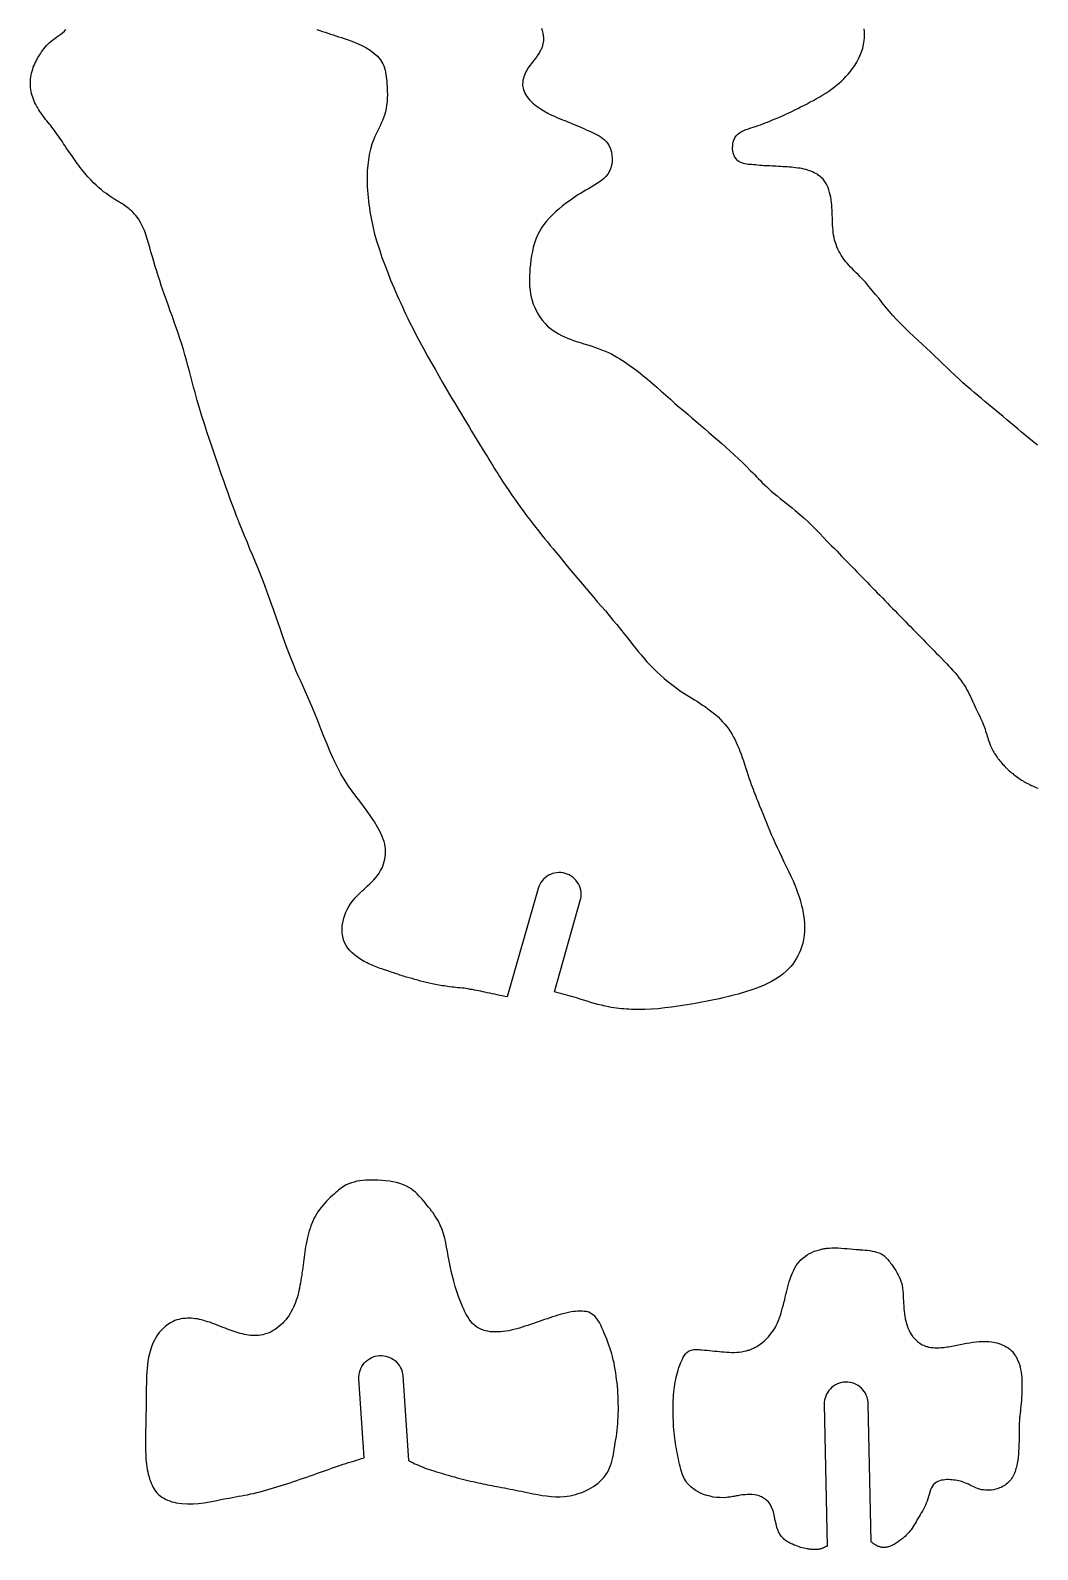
# Model space of a CAD drawing. Extents: x 0 to 470, y 0 to 279.
# Drawn here: x 241.7 to 310.5, y 1.8 to 105.6 of the extents above; entities that cross this region are included whole.
import ezdxf

# ---------------------------------------------------------------- set-up
doc = ezdxf.new("R2010")
doc.units = 0
doc.layers.add('CK_LEVEL_1', color=1, linetype='CONTINUOUS')

msp = doc.modelspace()

# ---------------------------------------------------------------- linework, layer by layer
at = {"layer": 'CK_LEVEL_1'}
msp.add_lwpolyline([(261.3, 105.64), (261.49, 105.58), (261.67, 105.51), (261.86, 105.45), (262.04, 105.39), (262.23, 105.33), (262.41, 105.27), (262.6, 105.21), (262.78, 105.15), (262.97, 105.09), (263.16, 105.02), (263.36, 104.96), (263.68, 104.84), (264.01, 104.71), (264.33, 104.56), (264.63, 104.4), (264.93, 104.23), (265.19, 104.03), (265.43, 103.81), (265.64, 103.57), (265.8, 103.3), (265.86, 103.16), (265.91, 103.02), (265.95, 102.87), (265.98, 102.72), (266.01, 102.57), (266.03, 102.41), (266.05, 102.25), (266.07, 102.09), (266.08, 101.93), (266.09, 101.69), (266.1, 101.44), (266.11, 101.2), (266.1, 100.96), (266.09, 100.72), (266.06, 100.48), (266.03, 100.25), (265.98, 100.02), (265.92, 99.79), (265.85, 99.61), (265.78, 99.42), (265.69, 99.24), (265.61, 99.06), (265.52, 98.88), (265.43, 98.7), (265.34, 98.52), (265.26, 98.34), (265.18, 98.15), (265.05, 97.81), (264.95, 97.46), (264.87, 97.1), (264.81, 96.74), (264.77, 96.37), (264.74, 96), (264.73, 95.63), (264.73, 95.26), (264.74, 94.89), (264.76, 94.65), (264.77, 94.41), (264.79, 94.17), (264.82, 93.93), (264.85, 93.69), (264.88, 93.46), (264.91, 93.22), (264.95, 92.98), (265, 92.75), (265.11, 92.21), (265.24, 91.67), (265.39, 91.14), (265.56, 90.61), (265.74, 90.08), (265.93, 89.56), (266.13, 89.04), (266.33, 88.52), (266.55, 88.01), (266.66, 87.75), (266.78, 87.48), (266.9, 87.22), (267.02, 86.95), (267.14, 86.69), (267.26, 86.43), (267.38, 86.17), (267.51, 85.91), (267.63, 85.65), (267.87, 85.19), (268.1, 84.72), (268.35, 84.26), (268.59, 83.8), (268.84, 83.34), (269.1, 82.89), (269.36, 82.44), (269.62, 81.98), (269.88, 81.53), (270.04, 81.26), (270.2, 80.99), (270.36, 80.72), (270.52, 80.45), (270.68, 80.17), (270.84, 79.9), (271, 79.63), (271.17, 79.36), (271.33, 79.09), (271.51, 78.8), (271.69, 78.5), (271.86, 78.21), (272.04, 77.92), (272.22, 77.62), (272.4, 77.33), (272.58, 77.03), (272.76, 76.74), (272.94, 76.45), (273.06, 76.26), (273.17, 76.07), (273.29, 75.88), (273.4, 75.69), (273.52, 75.5), (273.64, 75.31), (273.76, 75.12), (273.88, 74.94), (274, 74.75), (274.19, 74.45), (274.39, 74.15), (274.6, 73.85), (274.8, 73.56), (275.01, 73.26), (275.22, 72.97), (275.44, 72.68), (275.65, 72.39), (275.87, 72.11), (276.06, 71.86), (276.25, 71.62), (276.44, 71.37), (276.64, 71.13), (276.83, 70.89), (277.03, 70.65), (277.23, 70.41), (277.42, 70.17), (277.62, 69.93), (277.88, 69.62), (278.13, 69.31), (278.39, 69), (278.64, 68.69), (278.9, 68.38), (279.16, 68.08), (279.42, 67.77), (279.68, 67.46), (279.94, 67.16), (280.2, 66.85), (280.46, 66.54), (280.73, 66.23), (280.99, 65.93), (281.25, 65.62), (281.51, 65.31), (281.77, 65), (282.03, 64.68), (282.28, 64.37), (282.47, 64.13), (282.66, 63.89), (282.85, 63.64), (283.04, 63.4), (283.24, 63.16), (283.43, 62.93), (283.63, 62.69), (283.83, 62.46), (284.04, 62.24), (284.27, 62), (284.51, 61.77), (284.75, 61.54), (285.01, 61.32), (285.26, 61.11), (285.52, 60.9), (285.79, 60.7), (286.06, 60.51), (286.34, 60.32), (286.52, 60.2), (286.71, 60.09), (286.89, 59.97), (287.08, 59.86), (287.27, 59.74), (287.45, 59.62), (287.63, 59.5), (287.82, 59.38), (287.99, 59.25), (288.17, 59.12), (288.35, 58.98), (288.52, 58.84), (288.68, 58.69), (288.84, 58.53), (288.99, 58.37), (289.14, 58.2), (289.28, 58.03), (289.41, 57.85), (289.53, 57.68), (289.64, 57.5), (289.74, 57.32), (289.84, 57.13), (289.93, 56.94), (290.01, 56.75), (290.1, 56.55), (290.17, 56.35), (290.25, 56.16), (290.33, 55.92), (290.41, 55.69), (290.49, 55.46), (290.56, 55.23), (290.64, 54.99), (290.71, 54.76), (290.79, 54.53), (290.87, 54.3), (290.95, 54.07), (291.01, 53.91), (291.07, 53.75), (291.13, 53.6), (291.19, 53.44), (291.25, 53.29), (291.31, 53.13), (291.38, 52.98), (291.44, 52.83), (291.5, 52.67), (291.62, 52.38), (291.73, 52.1), (291.85, 51.81), (291.96, 51.53), (292.08, 51.24), (292.19, 50.95), (292.31, 50.67), (292.44, 50.39), (292.56, 50.11), (292.71, 49.78), (292.87, 49.45), (293.03, 49.12), (293.18, 48.8), (293.34, 48.47), (293.5, 48.15), (293.65, 47.82), (293.8, 47.49), (293.94, 47.16), (294.01, 46.97), (294.09, 46.78), (294.15, 46.59), (294.22, 46.4), (294.28, 46.2), (294.34, 46.01), (294.39, 45.81), (294.44, 45.62), (294.48, 45.42), (294.52, 45.15), (294.56, 44.87), (294.58, 44.6), (294.59, 44.32), (294.58, 44.05), (294.56, 43.77), (294.52, 43.5), (294.47, 43.24), (294.39, 42.98), (294.32, 42.77), (294.23, 42.57), (294.13, 42.37), (294.02, 42.18), (293.91, 42), (293.78, 41.82), (293.64, 41.65), (293.49, 41.49), (293.34, 41.33), (293.11, 41.13), (292.86, 40.95), (292.6, 40.78), (292.34, 40.62), (292.06, 40.48), (291.78, 40.35), (291.49, 40.24), (291.2, 40.13), (290.91, 40.03), (290.7, 39.96), (290.49, 39.89), (290.27, 39.83), (290.06, 39.77), (289.85, 39.71), (289.64, 39.66), (289.42, 39.61), (289.21, 39.55), (289, 39.5), (288.76, 39.45), (288.53, 39.4), (288.29, 39.35), (288.06, 39.3), (287.82, 39.25), (287.58, 39.21), (287.35, 39.16), (287.11, 39.12), (286.87, 39.08), (286.42, 39), (285.97, 38.94), (285.51, 38.87), (285.06, 38.82), (284.6, 38.77), (284.15, 38.74), (283.69, 38.72), (283.23, 38.71), (282.78, 38.72), (282.6, 38.73), (282.43, 38.74), (282.25, 38.75), (282.08, 38.76), (281.91, 38.78), (281.74, 38.8), (281.56, 38.83), (281.39, 38.85), (281.22, 38.89), (280.97, 38.94), (280.72, 39), (280.48, 39.06), (280.23, 39.13), (279.99, 39.2), (279.75, 39.28), (279.5, 39.35), (279.26, 39.43), (279.01, 39.5), (278.85, 39.55), (278.68, 39.6), (278.51, 39.65), (278.35, 39.69), (278.18, 39.74), (278.01, 39.79), (277.84, 39.83), (277.68, 39.88), (277.51, 39.92), (279.28, 46.15, 0.414214), (278.25, 48.01, 0.414214), (276.4, 46.98), (274.29, 39.57), (274.29, 39.57), (274.12, 39.61), (273.95, 39.65), (273.78, 39.68), (273.61, 39.72), (273.44, 39.76), (273.27, 39.79), (273.1, 39.83), (272.93, 39.86), (272.77, 39.9), (272.62, 39.93), (272.48, 39.96), (272.34, 39.99), (272.2, 40.01), (272.06, 40.04), (271.92, 40.07), (271.77, 40.09), (271.63, 40.12), (271.49, 40.14), (271.35, 40.16), (271.21, 40.17), (271.06, 40.19), (270.92, 40.2), (270.78, 40.22), (270.64, 40.23), (270.5, 40.25), (270.35, 40.27), (270.21, 40.28), (270.09, 40.3), (269.98, 40.32), (269.86, 40.34), (269.74, 40.36), (269.63, 40.38), (269.51, 40.4), (269.39, 40.42), (269.28, 40.45), (269.16, 40.47), (268.96, 40.52), (268.77, 40.56), (268.57, 40.61), (268.37, 40.66), (268.18, 40.71), (267.98, 40.76), (267.79, 40.82), (267.59, 40.87), (267.4, 40.93), (267.29, 40.97), (267.18, 41), (267.08, 41.04), (266.97, 41.07), (266.86, 41.11), (266.75, 41.14), (266.65, 41.18), (266.54, 41.21), (266.43, 41.25), (266.32, 41.29), (266.2, 41.33), (266.08, 41.37), (265.97, 41.4), (265.85, 41.44), (265.74, 41.48), (265.62, 41.52), (265.51, 41.57), (265.39, 41.61), (265.28, 41.65), (265.17, 41.69), (265.06, 41.74), (264.95, 41.79), (264.84, 41.84), (264.73, 41.89), (264.63, 41.94), (264.52, 42), (264.41, 42.06), (264.23, 42.18), (264.04, 42.3), (263.87, 42.44), (263.7, 42.59), (263.55, 42.75), (263.42, 42.91), (263.29, 43.09), (263.19, 43.28), (263.12, 43.47), (263.08, 43.58), (263.06, 43.7), (263.04, 43.82), (263.02, 43.94), (263.02, 44.06), (263.02, 44.18), (263.02, 44.3), (263.03, 44.42), (263.05, 44.54), (263.09, 44.75), (263.14, 44.96), (263.21, 45.16), (263.28, 45.36), (263.37, 45.55), (263.48, 45.74), (263.59, 45.92), (263.71, 46.09), (263.84, 46.26), (263.91, 46.33), (263.97, 46.41), (264.04, 46.48), (264.11, 46.55), (264.18, 46.61), (264.25, 46.68), (264.32, 46.75), (264.39, 46.82), (264.47, 46.88), (264.61, 47.02), (264.76, 47.15), (264.9, 47.29), (265.04, 47.43), (265.18, 47.57), (265.31, 47.72), (265.43, 47.87), (265.54, 48.03), (265.64, 48.2), (265.72, 48.35), (265.79, 48.5), (265.85, 48.66), (265.9, 48.83), (265.94, 48.99), (265.96, 49.16), (265.98, 49.33), (265.99, 49.5), (265.98, 49.67), (265.96, 49.84), (265.93, 50.01), (265.88, 50.19), (265.83, 50.35), (265.76, 50.52), (265.69, 50.69), (265.61, 50.85), (265.53, 51.01), (265.44, 51.17), (265.22, 51.54), (264.98, 51.9), (264.73, 52.25), (264.47, 52.59), (264.22, 52.94), (263.96, 53.28), (263.71, 53.62), (263.46, 53.97), (263.23, 54.32), (262.94, 54.8), (262.68, 55.3), (262.44, 55.8), (262.21, 56.32), (261.99, 56.84), (261.78, 57.36), (261.57, 57.89), (261.36, 58.42), (261.15, 58.94), (260.99, 59.31), (260.84, 59.68), (260.68, 60.04), (260.51, 60.4), (260.35, 60.77), (260.19, 61.13), (260.03, 61.5), (259.87, 61.86), (259.72, 62.23), (259.47, 62.85), (259.23, 63.48), (259, 64.11), (258.78, 64.74), (258.56, 65.38), (258.34, 66.02), (258.11, 66.65), (257.88, 67.28), (257.65, 67.91), (257.47, 68.37), (257.29, 68.82), (257.11, 69.27), (256.92, 69.72), (256.73, 70.16), (256.55, 70.61), (256.36, 71.06), (256.18, 71.51), (255.99, 71.96), (255.98, 72), (255.96, 72.05), (255.94, 72.09), (255.93, 72.13), (255.91, 72.17), (255.89, 72.22), (255.88, 72.26), (255.86, 72.3), (255.84, 72.34), (255.69, 72.75), (255.53, 73.16), (255.38, 73.57), (255.23, 73.98), (255.08, 74.4), (254.94, 74.81), (254.79, 75.22), (254.65, 75.64), (254.51, 76.05), (254.32, 76.58), (254.14, 77.11), (253.97, 77.64), (253.79, 78.17), (253.62, 78.7), (253.45, 79.23), (253.29, 79.77), (253.13, 80.3), (252.98, 80.84), (252.88, 81.21), (252.78, 81.58), (252.69, 81.95), (252.59, 82.31), (252.49, 82.68), (252.39, 83.05), (252.29, 83.42), (252.19, 83.79), (252.07, 84.15), (251.95, 84.53), (251.83, 84.91), (251.7, 85.28), (251.56, 85.66), (251.43, 86.03), (251.29, 86.4), (251.16, 86.78), (251.02, 87.15), (250.89, 87.52), (250.78, 87.84), (250.67, 88.16), (250.57, 88.49), (250.46, 88.81), (250.36, 89.14), (250.26, 89.46), (250.16, 89.79), (250.07, 90.12), (249.97, 90.46), (249.89, 90.76), (249.81, 91.05), (249.72, 91.34), (249.62, 91.63), (249.52, 91.92), (249.4, 92.19), (249.26, 92.46), (249.11, 92.71), (248.93, 92.94), (248.84, 93.04), (248.75, 93.14), (248.66, 93.23), (248.56, 93.32), (248.45, 93.41), (248.35, 93.49), (248.24, 93.58), (248.13, 93.65), (248.02, 93.73), (247.96, 93.76), (247.9, 93.8), (247.84, 93.83), (247.79, 93.87), (247.73, 93.9), (247.67, 93.94), (247.61, 93.97), (247.56, 94.01), (247.5, 94.04), (247.31, 94.16), (247.11, 94.29), (246.93, 94.43), (246.74, 94.56), (246.56, 94.71), (246.39, 94.86), (246.22, 95.01), (246.05, 95.17), (245.89, 95.34), (245.77, 95.46), (245.66, 95.58), (245.55, 95.71), (245.45, 95.83), (245.34, 95.96), (245.24, 96.09), (245.14, 96.22), (245.04, 96.36), (244.94, 96.49), (244.84, 96.62), (244.75, 96.76), (244.65, 96.89), (244.56, 97.03), (244.47, 97.16), (244.37, 97.3), (244.28, 97.43), (244.19, 97.57), (244.1, 97.71), (244.01, 97.84), (243.93, 97.97), (243.84, 98.1), (243.75, 98.23), (243.66, 98.36), (243.57, 98.48), (243.48, 98.61), (243.39, 98.74), (243.29, 98.86), (243.21, 98.97), (243.13, 99.08), (243.04, 99.18), (242.95, 99.29), (242.87, 99.4), (242.78, 99.5), (242.7, 99.61), (242.62, 99.72), (242.54, 99.83), (242.46, 99.94), (242.38, 100.05), (242.31, 100.16), (242.24, 100.28), (242.17, 100.39), (242.11, 100.51), (242.05, 100.63), (242, 100.75), (241.95, 100.88), (241.9, 101.01), (241.86, 101.14), (241.82, 101.28), (241.8, 101.41), (241.77, 101.55), (241.75, 101.69), (241.74, 101.83), (241.74, 101.97), (241.74, 102.11), (241.75, 102.25), (241.77, 102.38), (241.79, 102.52), (241.82, 102.66), (241.86, 102.79), (241.9, 102.93), (241.94, 103.06), (241.99, 103.19), (242.05, 103.32), (242.08, 103.38), (242.11, 103.44), (242.14, 103.51), (242.17, 103.57), (242.21, 103.63), (242.24, 103.7), (242.28, 103.76), (242.31, 103.82), (242.35, 103.88), (242.42, 103.99), (242.5, 104.11), (242.58, 104.22), (242.66, 104.33), (242.75, 104.43), (242.84, 104.54), (242.93, 104.64), (243.03, 104.73), (243.14, 104.82), (243.27, 104.93), (243.4, 105.03), (243.54, 105.13), (243.68, 105.22), (243.81, 105.32), (243.94, 105.42), (244.06, 105.53), (244.17, 105.65)], format="xyb", dxfattribs=at)
for points in [[(276.64, 105.74), (276.68, 105.57), (276.71, 105.4), (276.74, 105.24), (276.76, 105.07), (276.76, 104.9), (276.74, 104.74), (276.73, 104.68), (276.72, 104.62), (276.7, 104.56), (276.69, 104.51), (276.67, 104.45), (276.65, 104.39), (276.62, 104.34), (276.6, 104.28), (276.57, 104.23), (276.49, 104.06), (276.39, 103.91), (276.28, 103.76), (276.17, 103.62), (276.05, 103.47), (275.94, 103.33), (275.83, 103.18), (275.72, 103.03), (275.62, 102.87), (275.56, 102.76), (275.51, 102.64), (275.46, 102.53), (275.42, 102.41), (275.39, 102.29), (275.36, 102.17), (275.35, 102.05), (275.34, 101.94), (275.34, 101.82), (275.39, 101.55), (275.49, 101.3), (275.63, 101.06), (275.82, 100.83), (276.03, 100.62), (276.27, 100.43), (276.53, 100.24), (276.79, 100.08), (277.06, 99.93), (277.23, 99.84), (277.4, 99.76), (277.57, 99.69), (277.73, 99.61), (277.9, 99.55), (278.06, 99.48), (278.23, 99.42), (278.39, 99.35), (278.55, 99.29), (278.71, 99.22), (278.87, 99.16), (279.04, 99.09), (279.2, 99.02), (279.36, 98.95), (279.52, 98.88), (279.69, 98.8), (279.85, 98.73), (280.02, 98.65), (280.16, 98.59), (280.3, 98.52), (280.43, 98.45), (280.57, 98.37), (280.7, 98.29), (280.82, 98.2), (280.93, 98.11), (281.04, 98), (281.13, 97.88), (281.25, 97.7), (281.34, 97.49), (281.4, 97.27), (281.44, 97.04), (281.46, 96.81), (281.45, 96.58), (281.41, 96.35), (281.35, 96.13), (281.26, 95.93), (281.16, 95.76), (281.03, 95.6), (280.89, 95.46), (280.73, 95.33), (280.56, 95.21), (280.39, 95.09), (280.2, 94.98), (280.02, 94.88), (279.84, 94.77), (279.65, 94.67), (279.47, 94.56), (279.29, 94.45), (279.12, 94.34), (278.95, 94.23), (278.78, 94.11), (278.61, 93.99), (278.44, 93.87), (278.27, 93.75), (278.04, 93.57), (277.82, 93.38), (277.59, 93.19), (277.38, 92.99), (277.18, 92.78), (276.98, 92.56), (276.8, 92.33), (276.64, 92.09), (276.49, 91.85), (276.36, 91.59), (276.25, 91.33), (276.15, 91.05), (276.07, 90.78), (276.01, 90.49), (275.95, 90.2), (275.91, 89.91), (275.87, 89.62), (275.84, 89.32), (275.83, 89.08), (275.81, 88.83), (275.81, 88.58), (275.81, 88.33), (275.82, 88.09), (275.85, 87.85), (275.88, 87.6), (275.93, 87.36), (275.99, 87.13), (276.07, 86.88), (276.17, 86.65), (276.28, 86.41), (276.41, 86.19), (276.55, 85.97), (276.7, 85.77), (276.87, 85.57), (277.05, 85.39), (277.24, 85.22), (277.42, 85.09), (277.6, 84.97), (277.8, 84.86), (277.99, 84.75), (278.19, 84.66), (278.4, 84.57), (278.61, 84.49), (278.82, 84.41), (279.03, 84.34), (279.27, 84.26), (279.52, 84.18), (279.76, 84.1), (280.01, 84.03), (280.25, 83.95), (280.49, 83.86), (280.73, 83.77), (280.97, 83.68), (281.2, 83.58), (281.4, 83.48), (281.59, 83.38), (281.78, 83.27), (281.97, 83.16), (282.16, 83.04), (282.34, 82.92), (282.53, 82.79), (282.71, 82.66), (282.89, 82.53), (283.22, 82.28), (283.54, 82.02), (283.87, 81.76), (284.18, 81.49), (284.5, 81.21), (284.81, 80.94), (285.12, 80.66), (285.43, 80.39), (285.74, 80.11), (286.03, 79.86), (286.32, 79.61), (286.61, 79.36), (286.9, 79.11), (287.19, 78.86), (287.48, 78.62), (287.77, 78.37), (288.06, 78.12), (288.35, 77.87), (288.64, 77.62), (288.93, 77.36), (289.22, 77.11), (289.51, 76.85), (289.79, 76.59), (290.07, 76.32), (290.35, 76.06), (290.63, 75.79), (290.9, 75.51), (291.04, 75.38), (291.17, 75.24), (291.3, 75.1), (291.44, 74.96), (291.57, 74.83), (291.7, 74.69), (291.84, 74.56), (291.98, 74.43), (292.12, 74.3), (292.31, 74.12), (292.51, 73.95), (292.72, 73.79), (292.92, 73.62), (293.13, 73.46), (293.34, 73.29), (293.54, 73.13), (293.75, 72.97), (293.95, 72.8), (294.24, 72.55), (294.53, 72.29), (294.81, 72.03), (295.08, 71.76), (295.36, 71.49), (295.63, 71.22), (295.89, 70.94), (296.16, 70.66), (296.43, 70.39), (296.6, 70.21), (296.78, 70.03), (296.95, 69.85), (297.12, 69.67), (297.3, 69.5), (297.47, 69.32), (297.64, 69.14), (297.82, 68.96), (297.99, 68.78), (298.16, 68.61), (298.34, 68.43), (298.51, 68.25), (298.68, 68.07), (298.86, 67.9), (299.03, 67.72), (299.2, 67.54), (299.38, 67.36), (299.55, 67.18), (299.73, 67), (299.9, 66.83), (300.07, 66.65), (300.25, 66.47), (300.42, 66.29), (300.6, 66.11), (300.77, 65.93), (300.94, 65.75), (301.12, 65.58), (301.29, 65.4), (301.47, 65.22), (301.64, 65.04), (301.82, 64.86), (301.99, 64.68), (302.17, 64.5), (302.34, 64.32), (302.52, 64.14), (302.7, 63.96), (302.87, 63.78), (303.05, 63.6), (303.23, 63.42), (303.41, 63.24), (303.58, 63.06), (303.76, 62.88), (303.94, 62.7), (304.12, 62.51), (304.29, 62.33), (304.44, 62.17), (304.58, 62.02), (304.72, 61.86), (304.86, 61.7), (305, 61.54), (305.13, 61.37), (305.26, 61.2), (305.38, 61.03), (305.5, 60.85), (305.59, 60.7), (305.67, 60.55), (305.75, 60.4), (305.83, 60.24), (305.91, 60.08), (305.99, 59.92), (306.06, 59.76), (306.14, 59.6), (306.21, 59.44), (306.29, 59.26), (306.38, 59.09), (306.46, 58.91), (306.55, 58.74), (306.63, 58.56), (306.71, 58.39), (306.78, 58.21), (306.85, 58.03), (306.92, 57.85), (306.95, 57.73), (306.99, 57.61), (307.03, 57.5), (307.06, 57.38), (307.1, 57.26), (307.13, 57.15), (307.17, 57.03), (307.21, 56.92), (307.25, 56.8), (307.29, 56.71), (307.33, 56.62), (307.37, 56.53), (307.42, 56.45), (307.47, 56.36), (307.51, 56.28), (307.56, 56.19), (307.62, 56.11), (307.67, 56.03), (307.73, 55.94), (307.79, 55.86), (307.85, 55.78), (307.91, 55.7), (307.98, 55.62), (308.05, 55.54), (308.11, 55.46), (308.18, 55.39), (308.25, 55.31), (308.33, 55.24), (308.4, 55.17), (308.48, 55.09), (308.56, 55.02), (308.64, 54.95), (308.72, 54.88), (308.8, 54.82), (308.88, 54.75), (308.96, 54.69), (309.05, 54.62), (309.14, 54.56), (309.23, 54.5), (309.31, 54.44), (309.4, 54.38), (309.5, 54.33), (309.59, 54.27), (309.68, 54.22), (309.77, 54.17), (309.87, 54.12), (309.96, 54.07), (310.06, 54.02), (310.15, 53.98), (310.25, 53.94), (310.35, 53.9), (310.44, 53.86), (310.54, 53.82)], [(310.5, 77.25), (310.15, 77.53), (309.89, 77.73), (309.64, 77.94), (309.39, 78.15), (309.14, 78.36), (308.89, 78.57), (308.64, 78.78), (308.39, 78.99), (308.14, 79.21), (307.89, 79.42), (307.64, 79.62), (307.4, 79.83), (307.15, 80.03), (306.9, 80.24), (306.66, 80.44), (306.41, 80.64), (306.17, 80.85), (305.93, 81.06), (305.69, 81.27), (305.4, 81.52), (305.13, 81.78), (304.85, 82.03), (304.58, 82.29), (304.3, 82.55), (304.03, 82.81), (303.76, 83.08), (303.48, 83.34), (303.21, 83.6), (302.91, 83.87), (302.61, 84.15), (302.31, 84.42), (302.02, 84.7), (301.72, 84.98), (301.43, 85.26), (301.15, 85.54), (300.87, 85.84), (300.59, 86.14), (300.36, 86.41), (300.12, 86.69), (299.89, 86.97), (299.67, 87.26), (299.44, 87.54), (299.21, 87.82), (298.97, 88.1), (298.74, 88.38), (298.49, 88.64), (298.36, 88.77), (298.24, 88.9), (298.11, 89.03), (297.98, 89.16), (297.86, 89.29), (297.73, 89.42), (297.61, 89.55), (297.49, 89.69), (297.37, 89.83), (297.28, 89.96), (297.18, 90.09), (297.09, 90.23), (297.01, 90.36), (296.93, 90.51), (296.86, 90.65), (296.79, 90.8), (296.74, 90.95), (296.69, 91.1), (296.64, 91.26), (296.6, 91.43), (296.57, 91.6), (296.55, 91.76), (296.53, 91.93), (296.51, 92.11), (296.5, 92.28), (296.5, 92.45), (296.49, 92.62), (296.49, 92.79), (296.48, 92.97), (296.48, 93.14), (296.47, 93.31), (296.46, 93.48), (296.45, 93.66), (296.43, 93.83), (296.41, 94), (296.38, 94.18), (296.34, 94.34), (296.3, 94.51), (296.25, 94.68), (296.19, 94.84), (296.12, 94.99), (296.04, 95.14), (295.95, 95.28), (295.85, 95.41), (295.73, 95.53), (295.65, 95.61), (295.55, 95.68), (295.46, 95.75), (295.36, 95.81), (295.25, 95.86), (295.14, 95.91), (295.03, 95.96), (294.92, 96), (294.8, 96.03), (294.67, 96.07), (294.53, 96.11), (294.4, 96.14), (294.26, 96.16), (294.12, 96.18), (293.98, 96.2), (293.84, 96.22), (293.7, 96.23), (293.57, 96.24), (293.42, 96.26), (293.27, 96.26), (293.11, 96.27), (292.96, 96.28), (292.81, 96.29), (292.66, 96.3), (292.52, 96.3), (292.37, 96.31), (292.22, 96.32), (292.08, 96.33), (291.94, 96.34), (291.81, 96.34), (291.67, 96.35), (291.53, 96.36), (291.4, 96.38), (291.26, 96.39), (291.11, 96.4), (290.97, 96.41), (290.86, 96.42), (290.74, 96.43), (290.63, 96.45), (290.52, 96.47), (290.41, 96.49), (290.3, 96.53), (290.2, 96.57), (290.11, 96.62), (290.03, 96.68), (289.91, 96.81), (289.81, 96.96), (289.74, 97.14), (289.7, 97.32), (289.67, 97.52), (289.68, 97.72), (289.7, 97.91), (289.75, 98.09), (289.83, 98.25), (289.92, 98.38), (290.03, 98.49), (290.15, 98.59), (290.29, 98.67), (290.44, 98.74), (290.59, 98.81), (290.75, 98.86), (290.91, 98.92), (291.07, 98.97), (291.24, 99.02), (291.41, 99.08), (291.57, 99.14), (291.73, 99.2), (291.89, 99.26), (292.05, 99.32), (292.21, 99.38), (292.36, 99.44), (292.52, 99.51), (292.72, 99.59), (292.92, 99.68), (293.12, 99.77), (293.32, 99.86), (293.52, 99.96), (293.72, 100.05), (293.92, 100.15), (294.12, 100.25), (294.32, 100.35), (294.54, 100.46), (294.76, 100.57), (294.98, 100.69), (295.19, 100.8), (295.41, 100.92), (295.62, 101.04), (295.83, 101.17), (296.04, 101.3), (296.24, 101.44), (296.42, 101.57), (296.6, 101.7), (296.77, 101.83), (296.94, 101.97), (297.1, 102.12), (297.26, 102.27), (297.41, 102.43), (297.56, 102.59), (297.7, 102.76), (297.86, 102.97), (298.01, 103.19), (298.15, 103.41), (298.28, 103.64), (298.39, 103.88), (298.48, 104.12), (298.56, 104.37), (298.62, 104.62), (298.66, 104.88), (298.68, 105.08), (298.68, 105.28), (298.68, 105.48), (298.66, 105.68)]]:
    msp.add_lwpolyline(points, dxfattribs=at)
for points in [[(264.53, 8.09), (264.17, 13.49, -0.414214), (265.57, 15.08, -0.414214), (267.16, 13.69), (267.55, 7.91), (267.59, 7.9), (267.62, 7.88), (267.65, 7.86), (267.69, 7.84), (267.72, 7.82), (267.75, 7.81), (267.79, 7.79), (267.82, 7.77), (267.86, 7.75), (267.99, 7.69), (268.13, 7.63), (268.27, 7.57), (268.41, 7.51), (268.55, 7.46), (268.69, 7.4), (268.83, 7.35), (268.98, 7.31), (269.12, 7.26), (269.29, 7.2), (269.47, 7.15), (269.64, 7.09), (269.82, 7.04), (269.99, 6.99), (270.17, 6.93), (270.35, 6.88), (270.52, 6.83), (270.7, 6.79), (270.88, 6.74), (271.06, 6.69), (271.24, 6.64), (271.42, 6.6), (271.6, 6.55), (271.78, 6.51), (271.96, 6.47), (272.14, 6.43), (272.32, 6.39), (272.47, 6.36), (272.63, 6.32), (272.78, 6.29), (272.94, 6.26), (273.09, 6.23), (273.25, 6.2), (273.4, 6.17), (273.56, 6.14), (273.71, 6.11), (273.9, 6.08), (274.1, 6.04), (274.29, 6), (274.48, 5.96), (274.68, 5.93), (274.87, 5.89), (275.06, 5.85), (275.26, 5.81), (275.45, 5.77), (275.76, 5.71), (276.06, 5.64), (276.37, 5.59), (276.68, 5.53), (276.98, 5.49), (277.29, 5.46), (277.59, 5.44), (277.9, 5.44), (278.21, 5.46), (278.39, 5.48), (278.58, 5.51), (278.77, 5.55), (278.95, 5.59), (279.14, 5.65), (279.32, 5.71), (279.5, 5.78), (279.68, 5.86), (279.85, 5.95), (280.02, 6.04), (280.18, 6.14), (280.34, 6.26), (280.49, 6.37), (280.64, 6.5), (280.77, 6.63), (280.9, 6.78), (281.01, 6.92), (281.12, 7.08), (281.2, 7.24), (281.28, 7.41), (281.35, 7.58), (281.41, 7.76), (281.46, 7.94), (281.5, 8.13), (281.54, 8.32), (281.57, 8.5), (281.6, 8.69), (281.64, 8.91), (281.67, 9.13), (281.71, 9.34), (281.74, 9.56), (281.77, 9.78), (281.79, 9.99), (281.81, 10.21), (281.83, 10.43), (281.85, 10.64), (281.86, 10.88), (281.87, 11.11), (281.88, 11.34), (281.88, 11.57), (281.87, 11.81), (281.87, 12.04), (281.86, 12.28), (281.85, 12.51), (281.83, 12.75), (281.81, 12.98), (281.79, 13.21), (281.76, 13.44), (281.73, 13.67), (281.7, 13.9), (281.66, 14.13), (281.62, 14.36), (281.58, 14.58), (281.52, 14.8), (281.47, 15.01), (281.42, 15.21), (281.36, 15.4), (281.29, 15.6), (281.23, 15.8), (281.15, 16), (281.08, 16.2), (281, 16.41), (280.91, 16.61), (280.84, 16.8), (280.76, 16.98), (280.68, 17.16), (280.58, 17.33), (280.48, 17.49), (280.38, 17.64), (280.26, 17.78), (280.12, 17.89), (279.98, 17.98), (279.85, 18.04), (279.71, 18.08), (279.57, 18.1), (279.43, 18.12), (279.27, 18.12), (279.12, 18.11), (278.96, 18.1), (278.81, 18.08), (278.66, 18.06), (278.47, 18.02), (278.28, 17.98), (278.09, 17.94), (277.91, 17.89), (277.74, 17.83), (277.56, 17.78), (277.38, 17.72), (277.21, 17.66), (277.04, 17.6), (276.84, 17.54), (276.65, 17.47), (276.46, 17.4), (276.27, 17.34), (276.08, 17.27), (275.88, 17.2), (275.69, 17.14), (275.49, 17.08), (275.3, 17.01), (275.12, 16.96), (274.94, 16.91), (274.75, 16.86), (274.57, 16.81), (274.39, 16.78), (274.2, 16.74), (274.01, 16.72), (273.82, 16.7), (273.63, 16.69), (273.46, 16.69), (273.3, 16.7), (273.13, 16.71), (272.96, 16.74), (272.8, 16.78), (272.65, 16.82), (272.49, 16.88), (272.35, 16.95), (272.21, 17.03), (272.07, 17.14), (271.93, 17.26), (271.81, 17.41), (271.69, 17.56), (271.59, 17.72), (271.49, 17.89), (271.4, 18.06), (271.32, 18.24), (271.24, 18.42), (271.09, 18.77), (270.97, 19.11), (270.85, 19.46), (270.74, 19.8), (270.64, 20.15), (270.55, 20.5), (270.47, 20.85), (270.4, 21.2), (270.33, 21.56), (270.27, 21.87), (270.21, 22.18), (270.15, 22.49), (270.09, 22.79), (270.02, 23.1), (269.93, 23.4), (269.84, 23.69), (269.72, 23.98), (269.59, 24.25), (269.51, 24.4), (269.42, 24.54), (269.33, 24.68), (269.23, 24.82), (269.13, 24.95), (269.03, 25.09), (268.92, 25.22), (268.81, 25.35), (268.7, 25.49), (268.59, 25.62), (268.48, 25.75), (268.37, 25.87), (268.26, 26), (268.14, 26.12), (268.02, 26.23), (267.89, 26.34), (267.76, 26.44), (267.63, 26.53), (267.42, 26.65), (267.2, 26.75), (266.97, 26.83), (266.74, 26.89), (266.49, 26.95), (266.25, 26.99), (265.99, 27.02), (265.74, 27.04), (265.48, 27.05), (265.43, 27.05), (265.38, 27.06), (265.33, 27.06), (265.28, 27.06), (265.23, 27.06), (265.18, 27.06), (265.12, 27.06), (265.07, 27.06), (265.02, 27.06), (264.82, 27.06), (264.62, 27.05), (264.42, 27.03), (264.22, 27.01), (264.03, 26.98), (263.84, 26.93), (263.66, 26.88), (263.48, 26.81), (263.3, 26.73), (263.19, 26.67), (263.08, 26.6), (262.98, 26.53), (262.87, 26.45), (262.77, 26.37), (262.67, 26.29), (262.57, 26.2), (262.47, 26.11), (262.37, 26.02), (262.23, 25.89), (262.09, 25.76), (261.96, 25.62), (261.83, 25.49), (261.7, 25.34), (261.58, 25.2), (261.47, 25.05), (261.36, 24.9), (261.26, 24.74), (261.17, 24.58), (261.09, 24.43), (261.02, 24.26), (260.95, 24.1), (260.88, 23.93), (260.83, 23.76), (260.77, 23.59), (260.73, 23.41), (260.68, 23.24), (260.64, 23.06), (260.6, 22.88), (260.57, 22.7), (260.53, 22.53), (260.5, 22.35), (260.47, 22.17), (260.45, 21.99), (260.42, 21.81), (260.4, 21.63), (260.38, 21.45), (260.35, 21.27), (260.33, 21.1), (260.31, 20.92), (260.28, 20.74), (260.26, 20.56), (260.23, 20.38), (260.2, 20.21), (260.17, 20.03), (260.14, 19.86), (260.11, 19.69), (260.07, 19.52), (260.04, 19.36), (259.99, 19.19), (259.94, 19.03), (259.89, 18.86), (259.83, 18.7), (259.77, 18.54), (259.7, 18.39), (259.63, 18.24), (259.55, 18.09), (259.47, 17.95), (259.38, 17.8), (259.28, 17.67), (259.18, 17.53), (259.07, 17.41), (258.95, 17.28), (258.83, 17.17), (258.71, 17.07), (258.59, 16.97), (258.45, 16.87), (258.32, 16.79), (258.18, 16.71), (258.03, 16.64), (257.88, 16.58), (257.73, 16.54), (257.6, 16.5), (257.46, 16.48), (257.32, 16.46), (257.19, 16.45), (257.05, 16.45), (256.91, 16.45), (256.77, 16.46), (256.63, 16.48), (256.49, 16.5), (256.35, 16.53), (256.21, 16.56), (256.06, 16.59), (255.92, 16.63), (255.79, 16.68), (255.65, 16.72), (255.51, 16.77), (255.37, 16.82), (255.24, 16.87), (255.1, 16.93), (254.96, 16.98), (254.82, 17.03), (254.68, 17.09), (254.54, 17.14), (254.4, 17.2), (254.26, 17.25), (254.12, 17.3), (253.98, 17.35), (253.84, 17.39), (253.7, 17.44), (253.57, 17.48), (253.43, 17.52), (253.29, 17.55), (253.15, 17.58), (253.01, 17.6), (252.86, 17.62), (252.72, 17.63), (252.58, 17.63), (252.44, 17.63), (252.3, 17.62), (252.15, 17.61), (252.01, 17.58), (251.88, 17.55), (251.74, 17.51), (251.61, 17.47), (251.48, 17.41), (251.3, 17.32), (251.13, 17.21), (250.97, 17.09), (250.82, 16.95), (250.68, 16.81), (250.54, 16.65), (250.42, 16.49), (250.31, 16.32), (250.21, 16.14), (250.1, 15.92), (250, 15.68), (249.93, 15.44), (249.86, 15.2), (249.81, 14.95), (249.76, 14.7), (249.73, 14.45), (249.71, 14.2), (249.69, 13.94), (249.67, 13.69), (249.66, 13.43), (249.66, 13.18), (249.65, 12.92), (249.65, 12.67), (249.65, 12.42), (249.65, 12.16), (249.65, 11.91), (249.65, 11.65), (249.64, 11.48), (249.64, 11.3), (249.63, 11.12), (249.63, 10.94), (249.62, 10.77), (249.62, 10.59), (249.61, 10.41), (249.61, 10.23), (249.6, 10.06), (249.6, 9.87), (249.59, 9.68), (249.59, 9.49), (249.59, 9.3), (249.59, 9.11), (249.59, 8.92), (249.59, 8.73), (249.6, 8.55), (249.61, 8.36), (249.62, 8.18), (249.63, 8.01), (249.65, 7.83), (249.67, 7.66), (249.69, 7.49), (249.72, 7.31), (249.75, 7.14), (249.79, 6.97), (249.84, 6.79), (249.88, 6.65), (249.93, 6.5), (249.99, 6.36), (250.05, 6.22), (250.12, 6.08), (250.2, 5.95), (250.28, 5.83), (250.37, 5.71), (250.48, 5.6), (250.59, 5.51), (250.71, 5.42), (250.84, 5.34), (250.97, 5.27), (251.11, 5.21), (251.25, 5.15), (251.4, 5.1), (251.55, 5.06), (251.7, 5.03), (252.08, 4.97), (252.46, 4.95), (252.84, 4.95), (253.22, 4.98), (253.6, 5.03), (253.98, 5.09), (254.36, 5.16), (254.74, 5.24), (255.11, 5.31), (255.32, 5.35), (255.53, 5.39), (255.73, 5.43), (255.94, 5.47), (256.14, 5.5), (256.35, 5.54), (256.55, 5.58), (256.76, 5.63), (256.96, 5.67), (257.19, 5.72), (257.42, 5.78), (257.65, 5.84), (257.88, 5.91), (258.1, 5.97), (258.33, 6.04), (258.56, 6.11), (258.79, 6.18), (259.01, 6.26), (259.24, 6.33), (259.47, 6.4), (259.7, 6.48), (259.93, 6.55), (260.16, 6.63), (260.39, 6.7), (260.61, 6.78), (260.84, 6.86), (261.07, 6.94), (261.27, 7.02), (261.48, 7.09), (261.68, 7.16), (261.89, 7.24), (262.09, 7.31), (262.3, 7.39), (262.5, 7.46), (262.71, 7.53), (262.91, 7.6), (263.09, 7.66), (263.27, 7.71), (263.45, 7.77), (263.63, 7.83), (263.81, 7.88), (263.99, 7.93), (264.17, 7.98), (264.35, 8.04), (264.53, 8.09)], [(296.13, 2.07), (296.09, 2.05), (296.05, 2.03), (296.01, 2.01), (295.97, 1.99), (295.93, 1.97), (295.89, 1.95), (295.85, 1.93), (295.81, 1.92), (295.77, 1.9), (295.72, 1.89), (295.67, 1.87), (295.62, 1.86), (295.57, 1.85), (295.51, 1.84), (295.46, 1.84), (295.41, 1.83), (295.35, 1.83), (295.3, 1.83), (295.24, 1.83), (295.18, 1.83), (295.12, 1.83), (295.07, 1.84), (295.01, 1.84), (294.95, 1.85), (294.89, 1.86), (294.84, 1.87), (294.78, 1.88), (294.66, 1.9), (294.55, 1.92), (294.43, 1.95), (294.32, 1.98), (294.21, 2.02), (294.1, 2.06), (293.99, 2.1), (293.88, 2.14), (293.77, 2.19), (293.7, 2.22), (293.64, 2.24), (293.58, 2.28), (293.52, 2.31), (293.46, 2.34), (293.4, 2.38), (293.35, 2.41), (293.29, 2.45), (293.24, 2.5), (293.18, 2.55), (293.12, 2.61), (293.06, 2.68), (293, 2.75), (292.95, 2.82), (292.91, 2.89), (292.86, 2.97), (292.82, 3.05), (292.79, 3.13), (292.7, 3.35), (292.64, 3.59), (292.59, 3.82), (292.53, 4.06), (292.48, 4.29), (292.42, 4.52), (292.34, 4.73), (292.23, 4.93), (292.1, 5.11), (292.04, 5.16), (291.98, 5.21), (291.92, 5.26), (291.86, 5.31), (291.79, 5.35), (291.72, 5.39), (291.64, 5.43), (291.57, 5.46), (291.5, 5.49), (291.34, 5.54), (291.18, 5.57), (291.02, 5.59), (290.86, 5.59), (290.69, 5.59), (290.53, 5.58), (290.36, 5.56), (290.2, 5.54), (290.04, 5.51), (289.95, 5.49), (289.86, 5.48), (289.78, 5.46), (289.69, 5.45), (289.6, 5.43), (289.52, 5.42), (289.43, 5.41), (289.34, 5.4), (289.26, 5.39), (289.03, 5.37), (288.81, 5.38), (288.58, 5.39), (288.36, 5.42), (288.14, 5.47), (287.92, 5.53), (287.7, 5.6), (287.49, 5.69), (287.29, 5.79), (287.19, 5.85), (287.1, 5.91), (287.01, 5.97), (286.93, 6.03), (286.85, 6.1), (286.77, 6.17), (286.69, 6.25), (286.62, 6.32), (286.56, 6.4), (286.46, 6.54), (286.38, 6.69), (286.3, 6.84), (286.24, 7), (286.18, 7.16), (286.14, 7.33), (286.09, 7.5), (286.05, 7.67), (286.01, 7.84), (285.98, 8.02), (285.94, 8.2), (285.91, 8.38), (285.87, 8.56), (285.84, 8.73), (285.81, 8.91), (285.78, 9.09), (285.76, 9.26), (285.73, 9.44), (285.71, 9.64), (285.69, 9.83), (285.67, 10.03), (285.65, 10.23), (285.64, 10.42), (285.63, 10.62), (285.62, 10.82), (285.62, 11.02), (285.61, 11.22), (285.61, 11.41), (285.61, 11.61), (285.62, 11.8), (285.62, 11.99), (285.63, 12.19), (285.64, 12.38), (285.66, 12.57), (285.68, 12.76), (285.71, 12.95), (285.73, 13.11), (285.76, 13.27), (285.79, 13.44), (285.83, 13.6), (285.87, 13.76), (285.91, 13.92), (285.96, 14.09), (286.01, 14.26), (286.07, 14.42), (286.13, 14.56), (286.18, 14.7), (286.25, 14.83), (286.31, 14.96), (286.39, 15.08), (286.47, 15.19), (286.56, 15.29), (286.66, 15.37), (286.78, 15.43), (286.85, 15.46), (286.94, 15.48), (287.02, 15.49), (287.11, 15.5), (287.2, 15.5), (287.3, 15.5), (287.39, 15.49), (287.49, 15.48), (287.58, 15.47), (287.76, 15.46), (287.93, 15.44), (288.1, 15.42), (288.27, 15.4), (288.44, 15.38), (288.61, 15.37), (288.77, 15.35), (288.94, 15.34), (289.11, 15.33), (289.28, 15.32), (289.45, 15.31), (289.62, 15.3), (289.79, 15.3), (289.96, 15.31), (290.12, 15.32), (290.29, 15.34), (290.46, 15.37), (290.62, 15.41), (290.71, 15.44), (290.8, 15.46), (290.89, 15.5), (290.98, 15.53), (291.06, 15.57), (291.15, 15.61), (291.23, 15.65), (291.32, 15.7), (291.4, 15.75), (291.56, 15.85), (291.71, 15.97), (291.86, 16.09), (291.99, 16.22), (292.12, 16.36), (292.25, 16.51), (292.36, 16.66), (292.47, 16.82), (292.57, 16.98), (292.66, 17.14), (292.74, 17.31), (292.81, 17.48), (292.88, 17.65), (292.94, 17.83), (292.99, 18), (293.04, 18.18), (293.09, 18.36), (293.14, 18.54), (293.18, 18.71), (293.23, 18.89), (293.27, 19.07), (293.31, 19.25), (293.35, 19.42), (293.4, 19.6), (293.44, 19.78), (293.49, 19.95), (293.54, 20.13), (293.6, 20.29), (293.65, 20.45), (293.71, 20.61), (293.78, 20.77), (293.85, 20.92), (293.93, 21.07), (294.02, 21.22), (294.11, 21.35), (294.22, 21.48), (294.34, 21.61), (294.47, 21.73), (294.62, 21.85), (294.77, 21.95), (294.92, 22.04), (295.08, 22.12), (295.25, 22.2), (295.42, 22.26), (295.6, 22.31), (295.67, 22.33), (295.74, 22.35), (295.81, 22.36), (295.89, 22.37), (295.96, 22.39), (296.04, 22.4), (296.11, 22.41), (296.18, 22.41), (296.26, 22.42), (296.46, 22.43), (296.67, 22.43), (296.88, 22.43), (297.08, 22.42), (297.29, 22.4), (297.5, 22.39), (297.7, 22.37), (297.91, 22.35), (298.11, 22.33), (298.16, 22.33), (298.21, 22.32), (298.26, 22.32), (298.32, 22.32), (298.37, 22.31), (298.42, 22.31), (298.47, 22.3), (298.52, 22.3), (298.57, 22.3), (298.73, 22.28), (298.89, 22.27), (299.05, 22.25), (299.2, 22.22), (299.36, 22.19), (299.51, 22.15), (299.66, 22.1), (299.79, 22.04), (299.92, 21.96), (300, 21.91), (300.07, 21.84), (300.14, 21.78), (300.21, 21.71), (300.28, 21.64), (300.34, 21.56), (300.4, 21.48), (300.46, 21.4), (300.52, 21.32), (300.62, 21.18), (300.71, 21.04), (300.81, 20.9), (300.89, 20.75), (300.97, 20.6), (301.05, 20.45), (301.11, 20.3), (301.17, 20.15), (301.22, 19.99), (301.24, 19.9), (301.25, 19.81), (301.27, 19.72), (301.28, 19.63), (301.29, 19.54), (301.3, 19.45), (301.31, 19.36), (301.31, 19.27), (301.32, 19.18), (301.33, 19), (301.34, 18.82), (301.35, 18.65), (301.36, 18.47), (301.37, 18.29), (301.38, 18.11), (301.4, 17.94), (301.43, 17.76), (301.46, 17.58), (301.5, 17.42), (301.54, 17.26), (301.59, 17.1), (301.65, 16.94), (301.72, 16.79), (301.8, 16.64), (301.88, 16.5), (301.98, 16.36), (302.09, 16.24), (302.15, 16.17), (302.23, 16.1), (302.3, 16.04), (302.38, 15.98), (302.46, 15.92), (302.54, 15.87), (302.62, 15.82), (302.71, 15.78), (302.8, 15.75), (302.89, 15.71), (302.98, 15.69), (303.08, 15.66), (303.18, 15.64), (303.27, 15.63), (303.37, 15.62), (303.47, 15.61), (303.57, 15.61), (303.66, 15.61), (303.77, 15.61), (303.88, 15.62), (303.99, 15.63), (304.1, 15.64), (304.21, 15.65), (304.32, 15.67), (304.42, 15.68), (304.53, 15.7), (304.64, 15.72), (304.75, 15.74), (304.86, 15.77), (304.98, 15.79), (305.09, 15.81), (305.2, 15.84), (305.32, 15.86), (305.43, 15.88), (305.54, 15.91), (305.66, 15.93), (305.87, 15.96), (306.08, 16), (306.3, 16.02), (306.51, 16.04), (306.73, 16.05), (306.94, 16.05), (307.16, 16.04), (307.37, 16.01), (307.59, 15.97), (307.72, 15.94), (307.85, 15.9), (307.99, 15.86), (308.12, 15.8), (308.24, 15.74), (308.36, 15.68), (308.48, 15.6), (308.59, 15.52), (308.69, 15.43), (308.75, 15.37), (308.8, 15.31), (308.85, 15.25), (308.9, 15.18), (308.95, 15.11), (309, 15.04), (309.04, 14.97), (309.08, 14.9), (309.11, 14.82), (309.19, 14.65), (309.25, 14.48), (309.3, 14.3), (309.34, 14.12), (309.37, 13.94), (309.39, 13.75), (309.41, 13.57), (309.42, 13.38), (309.43, 13.2), (309.43, 13), (309.43, 12.8), (309.42, 12.61), (309.41, 12.41), (309.4, 12.22), (309.39, 12.03), (309.37, 11.83), (309.36, 11.64), (309.34, 11.44), (309.33, 11.36), (309.32, 11.27), (309.31, 11.19), (309.3, 11.1), (309.29, 11.02), (309.28, 10.93), (309.27, 10.85), (309.26, 10.76), (309.26, 10.68), (309.24, 10.44), (309.23, 10.2), (309.23, 9.96), (309.23, 9.72), (309.23, 9.49), (309.23, 9.25), (309.22, 9.01), (309.22, 8.77), (309.2, 8.53), (309.2, 8.41), (309.19, 8.3), (309.18, 8.18), (309.16, 8.06), (309.15, 7.94), (309.13, 7.82), (309.11, 7.71), (309.08, 7.59), (309.05, 7.47), (309.02, 7.37), (308.99, 7.26), (308.96, 7.16), (308.92, 7.06), (308.88, 6.96), (308.83, 6.87), (308.78, 6.77), (308.72, 6.68), (308.66, 6.6), (308.59, 6.52), (308.52, 6.44), (308.44, 6.37), (308.36, 6.3), (308.28, 6.24), (308.19, 6.18), (308.09, 6.13), (308, 6.08), (307.9, 6.04), (307.77, 5.99), (307.63, 5.95), (307.5, 5.92), (307.36, 5.89), (307.22, 5.88), (307.08, 5.88), (306.94, 5.88), (306.8, 5.9), (306.67, 5.92), (306.53, 5.96), (306.4, 6), (306.28, 6.05), (306.15, 6.11), (306.02, 6.17), (305.9, 6.23), (305.77, 6.29), (305.65, 6.34), (305.52, 6.4), (305.42, 6.43), (305.32, 6.47), (305.21, 6.5), (305.11, 6.52), (305, 6.55), (304.89, 6.57), (304.78, 6.58), (304.67, 6.59), (304.55, 6.6), (304.42, 6.61), (304.29, 6.61), (304.17, 6.6), (304.04, 6.58), (303.92, 6.56), (303.8, 6.53), (303.69, 6.49), (303.59, 6.44), (303.5, 6.37), (303.4, 6.28), (303.32, 6.16), (303.25, 6.04), (303.19, 5.9), (303.14, 5.75), (303.1, 5.6), (303.05, 5.45), (303.01, 5.29), (302.96, 5.14), (302.9, 5), (302.84, 4.86), (302.77, 4.72), (302.7, 4.59), (302.63, 4.46), (302.55, 4.33), (302.48, 4.2), (302.4, 4.08), (302.32, 3.95), (302.26, 3.84), (302.2, 3.73), (302.13, 3.62), (302.07, 3.51), (302, 3.4), (301.93, 3.29), (301.86, 3.19), (301.78, 3.08), (301.7, 2.99), (301.64, 2.92), (301.58, 2.86), (301.51, 2.79), (301.45, 2.73), (301.38, 2.67), (301.31, 2.61), (301.23, 2.56), (301.16, 2.5), (301.09, 2.45), (301.03, 2.4), (300.96, 2.35), (300.9, 2.31), (300.84, 2.27), (300.77, 2.22), (300.71, 2.18), (300.64, 2.15), (300.57, 2.11), (300.5, 2.08), (300.44, 2.06), (300.38, 2.04), (300.32, 2.02), (300.25, 2), (300.19, 1.99), (300.12, 1.98), (300.06, 1.98), (299.99, 1.97), (299.93, 1.98), (299.87, 1.98), (299.82, 1.99), (299.77, 2), (299.72, 2.02), (299.67, 2.03), (299.62, 2.05), (299.57, 2.07), (299.52, 2.1), (299.47, 2.12), (299.43, 2.15), (299.39, 2.17), (299.35, 2.2), (299.31, 2.23), (299.28, 2.25), (299.24, 2.28), (299.2, 2.31), (299.16, 2.34), (299.13, 2.37), (298.93, 11.8, 0.414214), (297.4, 13.27, 0.414214), (295.93, 11.74), (296.13, 2.07)]]:
    msp.add_lwpolyline(points, format="xyb", close=True, dxfattribs=at)

doc.saveas('drawing.dxf')
